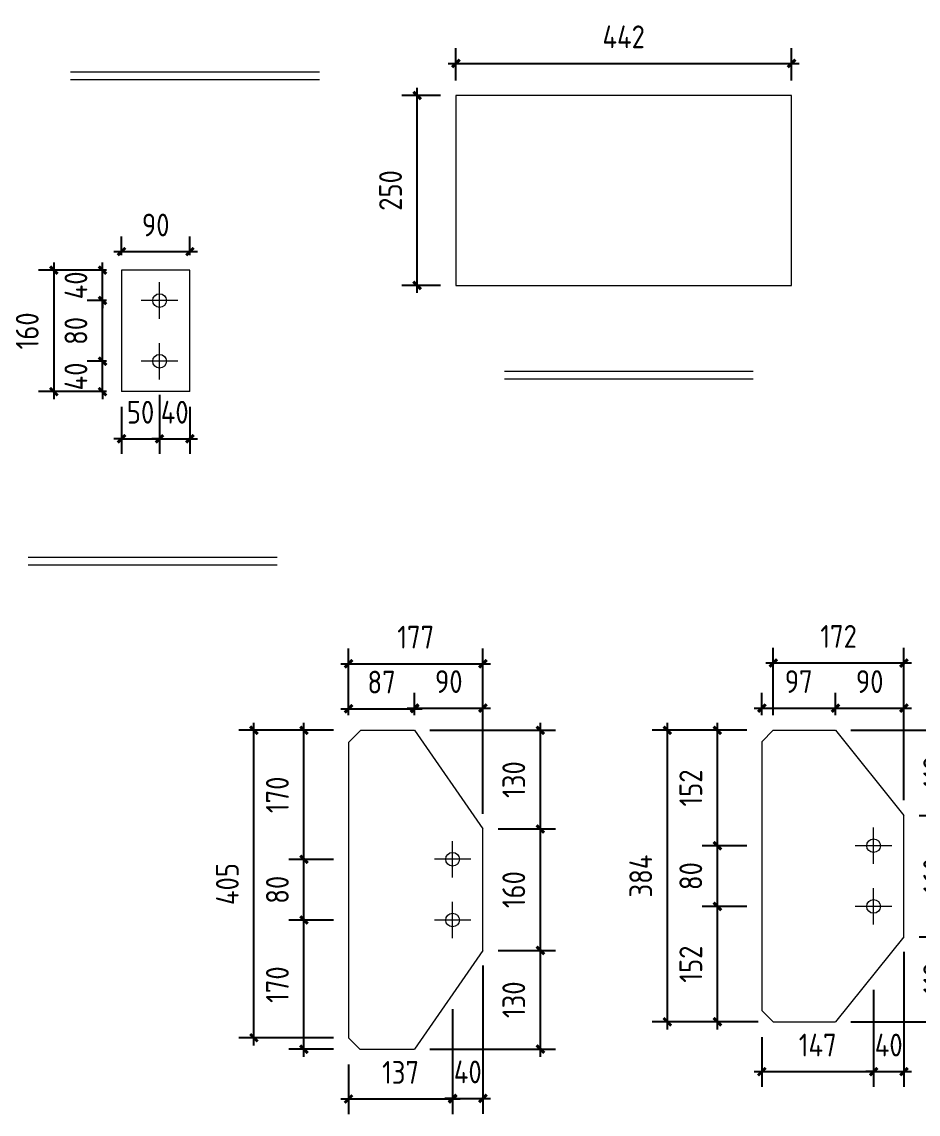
# Model space of a CAD drawing. Extents: x 485428 to 797698, y 56414 to 211814.
# Drawn here: x 669573 to 670754, y 155341 to 156780 of the extents above; entities that cross this region are included whole.
import ezdxf

# ---------------------------------------------------------------- set-up
doc = ezdxf.new("R2010")
doc.units = 0
doc.header["$LTSCALE"] = 1000
doc.header["$MEASUREMENT"] = 0
doc.styles.get("Standard").update_dxf_attribs({"font": 'gbenor.shx', "bigfont": 'gbcbig.shx'})
doc.dimstyles.get("Standard").update_dxf_attribs({"dimscale": 100, "dimtxt": 2, "dimasz": 0.4, "dimexe": 0.5, "dimexo": 1, "dimgap": 0.5, "dimtad": 1, "dimdec": 0, "dimzin": 0, "dimdsep": 46, "dimtxsty": 'Standard', "dimblk": 'ARCHTICK', "dimcen": 0.09, "dimadec": 0, "dimazin": 0, "dimtfac": 1, "dimtdec": 0, "dimtix": 1, "dimtmove": 2, "dimatfit": 3, "dimfxl": 1, "dimtolj": 1, "dimtzin": 0, "dimarcsym": 0})

# ---------------------------------------------------------------- blocks, each defined once
blk = doc.blocks.new('_ArchTick')
at = {"color": 0, "linetype": 'ByBlock', "const_width": 0.4}
blk.add_lwpolyline([(-0.5, -0.5), (0.5, 0.5)], dxfattribs=at)
blk = doc.blocks.new('*D524')
at = {"color": 3, "lineweight": -2}
for p, q in [((670093.9, 156422.7), (670093.9, 156692.7)), ((670124.9, 156682.7), (670073.9, 156682.7)), ((670124.9, 156432.7), (670073.9, 156432.7))]:
    blk.add_line(p, q, dxfattribs=at)
at = {"layer": 'Defpoints', "color": 0}
for p in [(670093.9, 156682.7), (670144.9, 156682.7), (670144.9, 156432.7)]:
    blk.add_point(p, dxfattribs=at)
at = {"color": 3, "lineweight": -2, "xscale": 10, "yscale": 10, "zscale": 10}
for p, rotation in [((670093.9, 156682.7), 90), ((670093.9, 156432.7), 270)]:
    blk.add_blockref('_ArchTick', p, dxfattribs=dict(at, rotation=rotation))
at = {"color": 0, "lineweight": 15, "insert": (670058.9, 156557.7), "char_height": 30, "attachment_point": 5, "rotation": 90}
blk.add_mtext('\\A1;250', dxfattribs=at)
blk = doc.blocks.new('*D525')
at = {"color": 3, "lineweight": -2}
for p, q in [((670144.9, 156702.7), (670144.9, 156745.1)), ((670586.9, 156702.7), (670586.9, 156745.1)), ((670134.9, 156725.1), (670596.9, 156725.1))]:
    blk.add_line(p, q, dxfattribs=at)
at = {"layer": 'Defpoints', "color": 0}
for p in [(670586.9, 156725.1), (670144.9, 156682.7), (670586.9, 156682.7)]:
    blk.add_point(p, dxfattribs=at)
at = {"color": 3, "lineweight": -2, "xscale": 10, "yscale": 10, "zscale": 10, "rotation": 180}
blk.add_blockref('_ArchTick', (670144.9, 156725.1), dxfattribs=at)
at = {"color": 3, "lineweight": -2, "xscale": 10, "yscale": 10, "zscale": 10}
blk.add_blockref('_ArchTick', (670586.9, 156725.1), dxfattribs=at)
at = {"color": 0, "lineweight": 15, "insert": (670365.9, 156760.1), "char_height": 30, "attachment_point": 5}
blk.add_mtext('\\A1;442', dxfattribs=at)
blk = doc.blocks.new('*D3129')
at = {"color": 3, "lineweight": -2}
for p, q in [((669983.6, 155596.6), (669924.9, 155596.6)), ((669944.9, 155416.6), (669944.9, 155606.6)), ((669983.6, 155426.6), (669924.9, 155426.6))]:
    blk.add_line(p, q, dxfattribs=at)
at = {"layer": 'Defpoints', "color": 0}
for p in [(669944.9, 155596.6), (670003.6, 155596.6), (670003.6, 155426.6)]:
    blk.add_point(p, dxfattribs=at)
at = {"color": 3, "lineweight": -2, "xscale": 10, "yscale": 10, "zscale": 10}
for p, rotation in [((669944.9, 155596.6), 90), ((669944.9, 155426.6), 270)]:
    blk.add_blockref('_ArchTick', p, dxfattribs=dict(at, rotation=rotation))
at = {"color": 0, "lineweight": 15, "insert": (669909.9, 155511.6), "char_height": 30, "attachment_point": 5, "rotation": 90}
blk.add_mtext('\\A1;170', dxfattribs=at)
blk = doc.blocks.new('*D3130')
at = {"color": 3, "lineweight": -2}
for p, q in [((669944.9, 155586.6), (669944.9, 155686.6)), ((669983.6, 155676.6), (669924.9, 155676.6)), ((669983.6, 155596.6), (669924.9, 155596.6))]:
    blk.add_line(p, q, dxfattribs=at)
at = {"layer": 'Defpoints', "color": 0}
for p in [(669944.9, 155676.6), (670003.6, 155676.6), (670003.6, 155596.6)]:
    blk.add_point(p, dxfattribs=at)
at = {"color": 3, "lineweight": -2, "xscale": 10, "yscale": 10, "zscale": 10}
for p, rotation in [((669944.9, 155676.6), 90), ((669944.9, 155596.6), 270)]:
    blk.add_blockref('_ArchTick', p, dxfattribs=dict(at, rotation=rotation))
at = {"color": 0, "lineweight": 15, "insert": (669909.9, 155636.6), "char_height": 30, "attachment_point": 5, "rotation": 90}
blk.add_mtext('\\A1;80', dxfattribs=at)
blk = doc.blocks.new('*D3131')
at = {"color": 3, "lineweight": -2}
for p, q in [((669944.9, 155666.6), (669944.9, 155856.6)), ((669983.6, 155846.6), (669924.9, 155846.6)), ((669983.6, 155676.6), (669924.9, 155676.6))]:
    blk.add_line(p, q, dxfattribs=at)
at = {"layer": 'Defpoints', "color": 0}
for p in [(669944.9, 155846.6), (670003.6, 155846.6), (670003.6, 155676.6)]:
    blk.add_point(p, dxfattribs=at)
at = {"color": 3, "lineweight": -2, "xscale": 10, "yscale": 10, "zscale": 10}
for p, rotation in [((669944.9, 155846.6), 90), ((669944.9, 155676.6), 270)]:
    blk.add_blockref('_ArchTick', p, dxfattribs=dict(at, rotation=rotation))
at = {"color": 0, "lineweight": 15, "insert": (669909.9, 155761.6), "char_height": 30, "attachment_point": 5, "rotation": 90}
blk.add_mtext('\\A1;170', dxfattribs=at)
blk = doc.blocks.new('*D3134')
at = {"color": 3, "lineweight": -2}
for p, q in [((670003.6, 155866.6), (670003.6, 155895.1)), ((670090.6, 155866.6), (670090.6, 155895.1)), ((669993.6, 155875.1), (670100.6, 155875.1))]:
    blk.add_line(p, q, dxfattribs=at)
at = {"layer": 'Defpoints', "color": 0}
for p in [(670090.6, 155875.1), (670003.6, 155846.6), (670090.6, 155846.6)]:
    blk.add_point(p, dxfattribs=at)
at = {"color": 3, "lineweight": -2, "xscale": 10, "yscale": 10, "zscale": 10, "rotation": 180}
blk.add_blockref('_ArchTick', (670003.6, 155875.1), dxfattribs=at)
at = {"color": 3, "lineweight": -2, "xscale": 10, "yscale": 10, "zscale": 10}
blk.add_blockref('_ArchTick', (670090.6, 155875.1), dxfattribs=at)
at = {"color": 0, "lineweight": 15, "insert": (670047.1, 155910.1), "char_height": 30, "attachment_point": 5}
blk.add_mtext('\\A1;87', dxfattribs=at)
blk = doc.blocks.new('*D3135')
at = {"color": 3, "lineweight": -2}
for p, q in [((670090.6, 155866.6), (670090.6, 155895.8)), ((670180.6, 155736.7), (670180.6, 155895.8)), ((670080.6, 155875.8), (670190.6, 155875.8))]:
    blk.add_line(p, q, dxfattribs=at)
at = {"layer": 'Defpoints', "color": 0}
for p in [(670180.6, 155875.8), (670090.6, 155846.6), (670180.6, 155716.7)]:
    blk.add_point(p, dxfattribs=at)
at = {"color": 3, "lineweight": -2, "xscale": 10, "yscale": 10, "zscale": 10, "rotation": 180}
blk.add_blockref('_ArchTick', (670090.6, 155875.8), dxfattribs=at)
at = {"color": 3, "lineweight": -2, "xscale": 10, "yscale": 10, "zscale": 10}
blk.add_blockref('_ArchTick', (670180.6, 155875.8), dxfattribs=at)
at = {"color": 0, "lineweight": 15, "insert": (670135.6, 155910.8), "char_height": 30, "attachment_point": 5}
blk.add_mtext('\\A1;90', dxfattribs=at)
blk = doc.blocks.new('*D3132')
at = {"color": 3, "lineweight": -2}
for p, q in [((670140.6, 155479.2), (670140.6, 155341)), ((670003.6, 155406.6), (670003.6, 155341)), ((669993.6, 155361), (670150.6, 155361))]:
    blk.add_line(p, q, dxfattribs=at)
at = {"layer": 'Defpoints', "color": 0}
for p in [(670140.6, 155499.2), (670003.6, 155426.6), (670140.6, 155361)]:
    blk.add_point(p, dxfattribs=at)
at = {"color": 3, "lineweight": -2, "xscale": 10, "yscale": 10, "zscale": 10, "rotation": 180}
blk.add_blockref('_ArchTick', (670003.6, 155361), dxfattribs=at)
at = {"color": 3, "lineweight": -2, "xscale": 10, "yscale": 10, "zscale": 10}
blk.add_blockref('_ArchTick', (670140.6, 155361), dxfattribs=at)
at = {"color": 0, "lineweight": 15, "insert": (670072.1, 155396), "char_height": 30, "attachment_point": 5}
blk.add_mtext('\\A1;137', dxfattribs=at)
blk = doc.blocks.new('*D3136')
at = {"color": 3, "lineweight": -2}
for p, q in [((670180.6, 155536.7), (670180.6, 155341.6)), ((670140.6, 155479.2), (670140.6, 155341.6)), ((670140.6, 155361.6), (670130.6, 155361.6)), ((670140.6, 155361.6), (670180.6, 155361.6)), ((670180.6, 155361.6), (670190.6, 155361.6))]:
    blk.add_line(p, q, dxfattribs=at)
at = {"layer": 'Defpoints', "color": 0}
for p in [(670180.6, 155556.7), (670140.6, 155499.2), (670180.6, 155361.6)]:
    blk.add_point(p, dxfattribs=at)
at = {"color": 3, "lineweight": -2, "xscale": 10, "yscale": 10, "zscale": 10}
blk.add_blockref('_ArchTick', (670140.6, 155361.6), dxfattribs=at)
at = {"color": 3, "lineweight": -2, "xscale": 10, "yscale": 10, "zscale": 10, "rotation": 180}
blk.add_blockref('_ArchTick', (670180.6, 155361.6), dxfattribs=at)
at = {"color": 0, "lineweight": 15, "insert": (670160.6, 155396.6), "char_height": 30, "attachment_point": 5}
blk.add_mtext('\\A1;40', dxfattribs=at)
blk = doc.blocks.new('*D3137')
at = {"color": 3, "lineweight": -2}
for p, q in [((670003.6, 155866.6), (670003.6, 155954.3)), ((670180.6, 155736.7), (670180.6, 155954.3)), ((669993.6, 155934.3), (670190.6, 155934.3))]:
    blk.add_line(p, q, dxfattribs=at)
at = {"layer": 'Defpoints', "color": 0}
for p in [(670180.6, 155934.3), (670003.6, 155846.6), (670180.6, 155716.7)]:
    blk.add_point(p, dxfattribs=at)
at = {"color": 3, "lineweight": -2, "xscale": 10, "yscale": 10, "zscale": 10, "rotation": 180}
blk.add_blockref('_ArchTick', (670003.6, 155934.3), dxfattribs=at)
at = {"color": 3, "lineweight": -2, "xscale": 10, "yscale": 10, "zscale": 10}
blk.add_blockref('_ArchTick', (670180.6, 155934.3), dxfattribs=at)
at = {"color": 0, "lineweight": 15, "insert": (670092.1, 155969.3), "char_height": 30, "attachment_point": 5}
blk.add_mtext('\\A1;177', dxfattribs=at)
blk = doc.blocks.new('*D3138')
at = {"color": 3, "lineweight": -2}
for p, q in [((669879, 155431.6), (669879, 155856.6)), ((669983.6, 155846.6), (669859, 155846.6)), ((669983.6, 155441.6), (669859, 155441.6))]:
    blk.add_line(p, q, dxfattribs=at)
at = {"layer": 'Defpoints', "color": 0}
for p in [(669879, 155846.6), (670003.6, 155846.6), (670003.6, 155441.6)]:
    blk.add_point(p, dxfattribs=at)
at = {"color": 3, "lineweight": -2, "xscale": 10, "yscale": 10, "zscale": 10}
for p, rotation in [((669879, 155846.6), 90), ((669879, 155441.6), 270)]:
    blk.add_blockref('_ArchTick', p, dxfattribs=dict(at, rotation=rotation))
at = {"color": 0, "lineweight": 15, "insert": (669844, 155644.1), "char_height": 30, "attachment_point": 5, "rotation": 90}
blk.add_mtext('\\A1;405', dxfattribs=at)
blk = doc.blocks.new('*D3139')
at = {"color": 3, "lineweight": -2}
for p, q in [((670200.6, 155556.7), (670276.2, 155556.7)), ((670256.2, 155416.6), (670256.2, 155566.7)), ((670110.6, 155426.6), (670276.2, 155426.6))]:
    blk.add_line(p, q, dxfattribs=at)
at = {"layer": 'Defpoints', "color": 0}
for p in [(670180.6, 155556.7), (670256.2, 155556.7), (670090.6, 155426.6)]:
    blk.add_point(p, dxfattribs=at)
at = {"color": 3, "lineweight": -2, "xscale": 10, "yscale": 10, "zscale": 10}
for p, rotation in [((670256.2, 155556.7), 90), ((670256.2, 155426.6), 270)]:
    blk.add_blockref('_ArchTick', p, dxfattribs=dict(at, rotation=rotation))
at = {"color": 0, "lineweight": 15, "insert": (670221.2, 155491.7), "char_height": 30, "attachment_point": 5, "rotation": 90}
blk.add_mtext('\\A1;130', dxfattribs=at)
blk = doc.blocks.new('*D3140')
at = {"color": 3, "lineweight": -2}
for p, q in [((670256.2, 155546.7), (670256.2, 155726.7)), ((670200.6, 155716.7), (670276.2, 155716.7)), ((670200.6, 155556.7), (670276.2, 155556.7))]:
    blk.add_line(p, q, dxfattribs=at)
at = {"layer": 'Defpoints', "color": 0}
for p in [(670180.6, 155716.7), (670256.2, 155716.7), (670180.6, 155556.7)]:
    blk.add_point(p, dxfattribs=at)
at = {"color": 3, "lineweight": -2, "xscale": 10, "yscale": 10, "zscale": 10}
for p, rotation in [((670256.2, 155716.7), 90), ((670256.2, 155556.7), 270)]:
    blk.add_blockref('_ArchTick', p, dxfattribs=dict(at, rotation=rotation))
at = {"color": 0, "lineweight": 15, "insert": (670221.2, 155636.7), "char_height": 30, "attachment_point": 5, "rotation": 90}
blk.add_mtext('\\A1;160', dxfattribs=at)
blk = doc.blocks.new('*D3133')
at = {"color": 3, "lineweight": -2}
for p, q in [((670256.2, 155706.7), (670256.2, 155856.6)), ((670110.6, 155846.6), (670276.2, 155846.6)), ((670200.6, 155716.7), (670276.2, 155716.7))]:
    blk.add_line(p, q, dxfattribs=at)
at = {"layer": 'Defpoints', "color": 0}
for p in [(670090.6, 155846.6), (670256.2, 155846.6), (670180.6, 155716.7)]:
    blk.add_point(p, dxfattribs=at)
at = {"color": 3, "lineweight": -2, "xscale": 10, "yscale": 10, "zscale": 10}
for p, rotation in [((670256.2, 155846.6), 90), ((670256.2, 155716.7), 270)]:
    blk.add_blockref('_ArchTick', p, dxfattribs=dict(at, rotation=rotation))
at = {"color": 0, "lineweight": 15, "insert": (670221.2, 155781.7), "char_height": 30, "attachment_point": 5, "rotation": 90}
blk.add_mtext('\\A1;130', dxfattribs=at)
blk = doc.blocks.new('*D3146')
at = {"color": 3, "lineweight": -2}
for p, q in [((670527.9, 155614.6), (670469.3, 155614.6)), ((670489.3, 155452.6), (670489.3, 155624.6)), ((670542.9, 155462.6), (670469.3, 155462.6))]:
    blk.add_line(p, q, dxfattribs=at)
at = {"layer": 'Defpoints', "color": 0}
for p in [(670489.3, 155614.6), (670547.9, 155614.6), (670562.9, 155462.6)]:
    blk.add_point(p, dxfattribs=at)
at = {"color": 3, "lineweight": -2, "xscale": 10, "yscale": 10, "zscale": 10}
for p, rotation in [((670489.3, 155614.6), 90), ((670489.3, 155462.6), 270)]:
    blk.add_blockref('_ArchTick', p, dxfattribs=dict(at, rotation=rotation))
at = {"color": 0, "lineweight": 15, "insert": (670454.3, 155538.6), "char_height": 30, "attachment_point": 5, "rotation": 90}
blk.add_mtext('\\A1;152', dxfattribs=at)
blk = doc.blocks.new('*D3143')
at = {"color": 3, "lineweight": -2}
for p, q in [((670489.3, 155604.6), (670489.3, 155704.6)), ((670527.9, 155694.6), (670469.3, 155694.6)), ((670527.9, 155614.6), (670469.3, 155614.6))]:
    blk.add_line(p, q, dxfattribs=at)
at = {"layer": 'Defpoints', "color": 0}
for p in [(670489.3, 155694.6), (670547.9, 155694.6), (670547.9, 155614.6)]:
    blk.add_point(p, dxfattribs=at)
at = {"color": 3, "lineweight": -2, "xscale": 10, "yscale": 10, "zscale": 10}
for p, rotation in [((670489.3, 155694.6), 90), ((670489.3, 155614.6), 270)]:
    blk.add_blockref('_ArchTick', p, dxfattribs=dict(at, rotation=rotation))
at = {"color": 0, "lineweight": 15, "insert": (670454.3, 155654.6), "char_height": 30, "attachment_point": 5, "rotation": 90}
blk.add_mtext('\\A1;80', dxfattribs=at)
blk = doc.blocks.new('*D3147')
at = {"color": 3, "lineweight": -2}
for p, q in [((670489.3, 155684.6), (670489.3, 155856.6)), ((670527.9, 155846.6), (670469.3, 155846.6)), ((670527.9, 155694.6), (670469.3, 155694.6))]:
    blk.add_line(p, q, dxfattribs=at)
at = {"layer": 'Defpoints', "color": 0}
for p in [(670489.3, 155846.6), (670547.9, 155846.6), (670547.9, 155694.6)]:
    blk.add_point(p, dxfattribs=at)
at = {"color": 3, "lineweight": -2, "xscale": 10, "yscale": 10, "zscale": 10}
for p, rotation in [((670489.3, 155846.6), 90), ((670489.3, 155694.6), 270)]:
    blk.add_blockref('_ArchTick', p, dxfattribs=dict(at, rotation=rotation))
at = {"color": 0, "lineweight": 15, "insert": (670454.3, 155770.6), "char_height": 30, "attachment_point": 5, "rotation": 90}
blk.add_mtext('\\A1;152', dxfattribs=at)
blk = doc.blocks.new('*D3148')
at = {"color": 3, "lineweight": -2}
for p, q in [((670547.9, 155866.6), (670547.9, 155895.8)), ((670644.9, 155866.6), (670644.9, 155895.8)), ((670537.9, 155875.8), (670654.9, 155875.8))]:
    blk.add_line(p, q, dxfattribs=at)
at = {"layer": 'Defpoints', "color": 0}
for p in [(670644.9, 155875.8), (670547.9, 155846.6), (670644.9, 155846.6)]:
    blk.add_point(p, dxfattribs=at)
at = {"color": 3, "lineweight": -2, "xscale": 10, "yscale": 10, "zscale": 10, "rotation": 180}
blk.add_blockref('_ArchTick', (670547.9, 155875.8), dxfattribs=at)
at = {"color": 3, "lineweight": -2, "xscale": 10, "yscale": 10, "zscale": 10}
blk.add_blockref('_ArchTick', (670644.9, 155875.8), dxfattribs=at)
at = {"color": 0, "lineweight": 15, "insert": (670596.4, 155910.8), "char_height": 30, "attachment_point": 5}
blk.add_mtext('\\A1;97', dxfattribs=at)
blk = doc.blocks.new('*D3149')
at = {"color": 3, "lineweight": -2}
for p, q in [((670644.9, 155866.6), (670644.9, 155895.8)), ((670734.9, 155754.6), (670734.9, 155895.8)), ((670634.9, 155875.8), (670744.9, 155875.8))]:
    blk.add_line(p, q, dxfattribs=at)
at = {"layer": 'Defpoints', "color": 0}
for p in [(670734.9, 155875.8), (670644.9, 155846.6), (670734.9, 155734.6)]:
    blk.add_point(p, dxfattribs=at)
at = {"color": 3, "lineweight": -2, "xscale": 10, "yscale": 10, "zscale": 10, "rotation": 180}
blk.add_blockref('_ArchTick', (670644.9, 155875.8), dxfattribs=at)
at = {"color": 3, "lineweight": -2, "xscale": 10, "yscale": 10, "zscale": 10}
blk.add_blockref('_ArchTick', (670734.9, 155875.8), dxfattribs=at)
at = {"color": 0, "lineweight": 15, "insert": (670689.9, 155910.8), "char_height": 30, "attachment_point": 5}
blk.add_mtext('\\A1;90', dxfattribs=at)
blk = doc.blocks.new('*D3144')
at = {"color": 3, "lineweight": -2}
for p, q in [((670695, 155504.8), (670695, 155377)), ((670547.9, 155442.6), (670547.9, 155377)), ((670537.9, 155397), (670705, 155397))]:
    blk.add_line(p, q, dxfattribs=at)
at = {"layer": 'Defpoints', "color": 0}
for p in [(670695, 155524.8), (670547.9, 155462.6), (670695, 155397)]:
    blk.add_point(p, dxfattribs=at)
at = {"color": 3, "lineweight": -2, "xscale": 10, "yscale": 10, "zscale": 10, "rotation": 180}
blk.add_blockref('_ArchTick', (670547.9, 155397), dxfattribs=at)
at = {"color": 3, "lineweight": -2, "xscale": 10, "yscale": 10, "zscale": 10}
blk.add_blockref('_ArchTick', (670695, 155397), dxfattribs=at)
at = {"color": 0, "lineweight": 15, "insert": (670621.4, 155432), "char_height": 30, "attachment_point": 5}
blk.add_mtext('\\A1;147', dxfattribs=at)
blk = doc.blocks.new('*D3150')
at = {"color": 3, "lineweight": -2}
for p, q in [((670734.9, 155554.6), (670734.9, 155377)), ((670695, 155504.8), (670695, 155377)), ((670695, 155397), (670685, 155397)), ((670695, 155397), (670734.9, 155397)), ((670734.9, 155397), (670744.9, 155397))]:
    blk.add_line(p, q, dxfattribs=at)
at = {"layer": 'Defpoints', "color": 0}
for p in [(670734.9, 155574.6), (670695, 155524.8), (670734.9, 155397)]:
    blk.add_point(p, dxfattribs=at)
at = {"color": 3, "lineweight": -2, "xscale": 10, "yscale": 10, "zscale": 10}
blk.add_blockref('_ArchTick', (670695, 155397), dxfattribs=at)
at = {"color": 3, "lineweight": -2, "xscale": 10, "yscale": 10, "zscale": 10, "rotation": 180}
blk.add_blockref('_ArchTick', (670734.9, 155397), dxfattribs=at)
at = {"color": 0, "lineweight": 15, "insert": (670714.9, 155432), "char_height": 30, "attachment_point": 5}
blk.add_mtext('\\A1;40', dxfattribs=at)
blk = doc.blocks.new('*D3151')
at = {"color": 3, "lineweight": -2}
for p, q in [((670562.9, 155866.6), (670562.9, 155955.3)), ((670734.9, 155754.6), (670734.9, 155955.3)), ((670552.9, 155935.3), (670744.9, 155935.3))]:
    blk.add_line(p, q, dxfattribs=at)
at = {"layer": 'Defpoints', "color": 0}
for p in [(670734.9, 155935.3), (670562.9, 155846.6), (670734.9, 155734.6)]:
    blk.add_point(p, dxfattribs=at)
at = {"color": 3, "lineweight": -2, "xscale": 10, "yscale": 10, "zscale": 10, "rotation": 180}
blk.add_blockref('_ArchTick', (670562.9, 155935.3), dxfattribs=at)
at = {"color": 3, "lineweight": -2, "xscale": 10, "yscale": 10, "zscale": 10}
blk.add_blockref('_ArchTick', (670734.9, 155935.3), dxfattribs=at)
at = {"color": 0, "lineweight": 15, "insert": (670648.9, 155970.3), "char_height": 30, "attachment_point": 5}
blk.add_mtext('\\A1;172', dxfattribs=at)
blk = doc.blocks.new('*D3152')
at = {"color": 3, "lineweight": -2}
for p, q in [((670423.4, 155452.6), (670423.4, 155856.6)), ((670527.9, 155846.6), (670403.4, 155846.6)), ((670527.9, 155462.6), (670403.4, 155462.6))]:
    blk.add_line(p, q, dxfattribs=at)
at = {"layer": 'Defpoints', "color": 0}
for p in [(670423.4, 155846.6), (670547.9, 155846.6), (670547.9, 155462.6)]:
    blk.add_point(p, dxfattribs=at)
at = {"color": 3, "lineweight": -2, "xscale": 10, "yscale": 10, "zscale": 10}
for p, rotation in [((670423.4, 155846.6), 90), ((670423.4, 155462.6), 270)]:
    blk.add_blockref('_ArchTick', p, dxfattribs=dict(at, rotation=rotation))
at = {"color": 0, "lineweight": 15, "insert": (670388.4, 155654.6), "char_height": 30, "attachment_point": 5, "rotation": 90}
blk.add_mtext('\\A1;384', dxfattribs=at)
blk = doc.blocks.new('*D3153')
at = {"color": 3, "lineweight": -2}
for p, q in [((670810.5, 155452.6), (670810.5, 155584.6)), ((670754.9, 155574.6), (670830.5, 155574.6)), ((670664.9, 155462.6), (670830.5, 155462.6))]:
    blk.add_line(p, q, dxfattribs=at)
at = {"layer": 'Defpoints', "color": 0}
for p in [(670734.9, 155574.6), (670810.5, 155574.6), (670644.9, 155462.6)]:
    blk.add_point(p, dxfattribs=at)
at = {"color": 3, "lineweight": -2, "xscale": 10, "yscale": 10, "zscale": 10}
for p, rotation in [((670810.5, 155574.6), 90), ((670810.5, 155462.6), 270)]:
    blk.add_blockref('_ArchTick', p, dxfattribs=dict(at, rotation=rotation))
at = {"color": 0, "lineweight": 15, "insert": (670775.5, 155518.6), "char_height": 30, "attachment_point": 5, "rotation": 90}
blk.add_mtext('\\A1;112', dxfattribs=at)
blk = doc.blocks.new('*D3154')
at = {"color": 3, "lineweight": -2}
for p, q in [((670810.5, 155564.6), (670810.5, 155744.6)), ((670754.9, 155734.6), (670830.5, 155734.6)), ((670754.9, 155574.6), (670830.5, 155574.6))]:
    blk.add_line(p, q, dxfattribs=at)
at = {"layer": 'Defpoints', "color": 0}
for p in [(670734.9, 155734.6), (670810.5, 155734.6), (670734.9, 155574.6)]:
    blk.add_point(p, dxfattribs=at)
at = {"color": 3, "lineweight": -2, "xscale": 10, "yscale": 10, "zscale": 10}
for p, rotation in [((670810.5, 155734.6), 90), ((670810.5, 155574.6), 270)]:
    blk.add_blockref('_ArchTick', p, dxfattribs=dict(at, rotation=rotation))
at = {"color": 0, "lineweight": 15, "insert": (670775.5, 155654.6), "char_height": 30, "attachment_point": 5, "rotation": 90}
blk.add_mtext('\\A1;160', dxfattribs=at)
blk = doc.blocks.new('*D3145')
at = {"color": 3, "lineweight": -2}
for p, q in [((670810.5, 155724.6), (670810.5, 155856.6)), ((670664.9, 155846.6), (670830.5, 155846.6)), ((670754.9, 155734.6), (670830.5, 155734.6))]:
    blk.add_line(p, q, dxfattribs=at)
at = {"layer": 'Defpoints', "color": 0}
for p in [(670644.9, 155846.6), (670810.5, 155846.6), (670734.9, 155734.6)]:
    blk.add_point(p, dxfattribs=at)
at = {"color": 3, "lineweight": -2, "xscale": 10, "yscale": 10, "zscale": 10}
for p, rotation in [((670810.5, 155846.6), 90), ((670810.5, 155734.6), 270)]:
    blk.add_blockref('_ArchTick', p, dxfattribs=dict(at, rotation=rotation))
at = {"color": 0, "lineweight": 15, "insert": (670775.5, 155790.6), "char_height": 30, "attachment_point": 5, "rotation": 90}
blk.add_mtext('\\A1;112', dxfattribs=at)
blk = doc.blocks.new('*D3170')
at = {"color": 3, "lineweight": -2}
for p, q in [((669684.7, 156332.7), (669659.6, 156332.7)), ((669679.6, 156332.7), (669679.6, 156342.7)), ((669679.6, 156292.7), (669679.6, 156332.7)), ((669684.7, 156292.7), (669659.6, 156292.7)), ((669679.6, 156292.7), (669679.6, 156282.7))]:
    blk.add_line(p, q, dxfattribs=at)
at = {"layer": 'Defpoints', "color": 0}
for p in [(669679.6, 156332.7), (669704.7, 156332.7), (669704.7, 156292.7)]:
    blk.add_point(p, dxfattribs=at)
at = {"color": 3, "lineweight": -2, "xscale": 10, "yscale": 10, "zscale": 10}
for p, rotation in [((669679.6, 156332.7), 270), ((669679.6, 156292.7), 90)]:
    blk.add_blockref('_ArchTick', p, dxfattribs=dict(at, rotation=rotation))
at = {"color": 0, "lineweight": 15, "insert": (669644.6, 156312.7), "char_height": 30, "attachment_point": 5, "rotation": 90}
blk.add_mtext('\\A1;40', dxfattribs=at)
blk = doc.blocks.new('*D3169')
at = {"color": 3, "lineweight": -2}
for p, q in [((669679.6, 156322.7), (669679.6, 156422.7)), ((669684.7, 156412.7), (669659.6, 156412.7)), ((669684.7, 156332.7), (669659.6, 156332.7))]:
    blk.add_line(p, q, dxfattribs=at)
at = {"layer": 'Defpoints', "color": 0}
for p in [(669679.6, 156412.7), (669704.7, 156412.7), (669704.7, 156332.7)]:
    blk.add_point(p, dxfattribs=at)
at = {"color": 3, "lineweight": -2, "xscale": 10, "yscale": 10, "zscale": 10}
for p, rotation in [((669679.6, 156412.7), 90), ((669679.6, 156332.7), 270)]:
    blk.add_blockref('_ArchTick', p, dxfattribs=dict(at, rotation=rotation))
at = {"color": 0, "lineweight": 15, "insert": (669644.6, 156372.7), "char_height": 30, "attachment_point": 5, "rotation": 90}
blk.add_mtext('\\A1;80', dxfattribs=at)
blk = doc.blocks.new('*D3171')
at = {"color": 3, "lineweight": -2}
for p, q in [((669679.6, 156452.7), (669679.6, 156462.7)), ((669684.7, 156452.7), (669659.6, 156452.7)), ((669679.6, 156412.7), (669679.6, 156452.7)), ((669684.7, 156412.7), (669659.6, 156412.7)), ((669679.6, 156412.7), (669679.6, 156402.7))]:
    blk.add_line(p, q, dxfattribs=at)
at = {"layer": 'Defpoints', "color": 0}
for p in [(669679.6, 156452.7), (669704.7, 156452.7), (669704.7, 156412.7)]:
    blk.add_point(p, dxfattribs=at)
at = {"color": 3, "lineweight": -2, "xscale": 10, "yscale": 10, "zscale": 10}
for p, rotation in [((669679.6, 156452.7), 270), ((669679.6, 156412.7), 90)]:
    blk.add_blockref('_ArchTick', p, dxfattribs=dict(at, rotation=rotation))
at = {"color": 0, "lineweight": 15, "insert": (669644.6, 156432.7), "char_height": 30, "attachment_point": 5, "rotation": 90}
blk.add_mtext('\\A1;40', dxfattribs=at)
blk = doc.blocks.new('*D3172')
at = {"color": 3, "lineweight": -2}
for p, q in [((669754.7, 156288.7), (669754.7, 156210.6)), ((669704.7, 156272.7), (669704.7, 156210.6)), ((669704.7, 156230.6), (669694.7, 156230.6)), ((669704.7, 156230.6), (669754.7, 156230.6)), ((669754.7, 156230.6), (669764.7, 156230.6))]:
    blk.add_line(p, q, dxfattribs=at)
at = {"layer": 'Defpoints', "color": 0}
for p in [(669754.7, 156308.7), (669704.7, 156292.7), (669754.7, 156230.6)]:
    blk.add_point(p, dxfattribs=at)
at = {"color": 3, "lineweight": -2, "xscale": 10, "yscale": 10, "zscale": 10}
blk.add_blockref('_ArchTick', (669704.7, 156230.6), dxfattribs=at)
at = {"color": 3, "lineweight": -2, "xscale": 10, "yscale": 10, "zscale": 10, "rotation": 180}
blk.add_blockref('_ArchTick', (669754.7, 156230.6), dxfattribs=at)
at = {"color": 0, "lineweight": 15, "insert": (669729.7, 156265.6), "char_height": 30, "attachment_point": 5}
blk.add_mtext('\\A1;50', dxfattribs=at)
blk = doc.blocks.new('*D3173')
at = {"color": 3, "lineweight": -2}
for p, q in [((669754.7, 156288.7), (669754.7, 156210.6)), ((669794.7, 156272.7), (669794.7, 156210.6)), ((669754.7, 156230.6), (669744.7, 156230.6)), ((669754.7, 156230.6), (669794.7, 156230.6)), ((669794.7, 156230.6), (669804.7, 156230.6))]:
    blk.add_line(p, q, dxfattribs=at)
at = {"layer": 'Defpoints', "color": 0}
for p in [(669754.7, 156308.7), (669794.7, 156292.7), (669794.7, 156230.6)]:
    blk.add_point(p, dxfattribs=at)
at = {"color": 3, "lineweight": -2, "xscale": 10, "yscale": 10, "zscale": 10}
blk.add_blockref('_ArchTick', (669754.7, 156230.6), dxfattribs=at)
at = {"color": 3, "lineweight": -2, "xscale": 10, "yscale": 10, "zscale": 10, "rotation": 180}
blk.add_blockref('_ArchTick', (669794.7, 156230.6), dxfattribs=at)
at = {"color": 0, "lineweight": 15, "insert": (669774.7, 156265.6), "char_height": 30, "attachment_point": 5}
blk.add_mtext('\\A1;40', dxfattribs=at)
blk = doc.blocks.new('*D3174')
at = {"color": 3, "lineweight": -2}
for p, q in [((669615.5, 156462.7), (669615.5, 156282.7)), ((669684.7, 156452.7), (669595.5, 156452.7)), ((669684.7, 156292.7), (669595.5, 156292.7))]:
    blk.add_line(p, q, dxfattribs=at)
at = {"layer": 'Defpoints', "color": 0}
for p in [(669704.7, 156452.7), (669615.5, 156292.7), (669704.7, 156292.7)]:
    blk.add_point(p, dxfattribs=at)
at = {"color": 3, "lineweight": -2, "xscale": 10, "yscale": 10, "zscale": 10}
for p, rotation in [((669615.5, 156452.7), 90), ((669615.5, 156292.7), 270)]:
    blk.add_blockref('_ArchTick', p, dxfattribs=dict(at, rotation=rotation))
at = {"color": 0, "lineweight": 15, "insert": (669580.5, 156372.7), "char_height": 30, "attachment_point": 5, "rotation": 90}
blk.add_mtext('\\A1;160', dxfattribs=at)
blk = doc.blocks.new('*D3175')
at = {"color": 3, "lineweight": -2}
for p, q in [((669704.7, 156472.7), (669704.7, 156497.2)), ((669794.7, 156472.7), (669794.7, 156497.2)), ((669694.7, 156477.2), (669804.7, 156477.2))]:
    blk.add_line(p, q, dxfattribs=at)
at = {"layer": 'Defpoints', "color": 0}
for p in [(669794.7, 156477.2), (669704.7, 156452.7), (669794.7, 156452.7)]:
    blk.add_point(p, dxfattribs=at)
at = {"color": 3, "lineweight": -2, "xscale": 10, "yscale": 10, "zscale": 10, "rotation": 180}
blk.add_blockref('_ArchTick', (669704.7, 156477.2), dxfattribs=at)
at = {"color": 3, "lineweight": -2, "xscale": 10, "yscale": 10, "zscale": 10}
blk.add_blockref('_ArchTick', (669794.7, 156477.2), dxfattribs=at)
at = {"color": 0, "lineweight": 15, "insert": (669749.7, 156512.2), "char_height": 30, "attachment_point": 5}
blk.add_mtext('\\A1;90', dxfattribs=at)

msp = doc.modelspace()

# ---------------------------------------------------------------- linework, layer by layer
at = {"lineweight": 15}
for p, q in [((669637.6, 156713.9), (669965.3, 156713.9)), ((669637.6, 156703.9), (669965.3, 156703.9)), ((670144.9, 156682.7), (670144.9, 156432.7)), ((670586.9, 156682.7), (670144.9, 156682.7)), ((670586.9, 156432.7), (670586.9, 156682.7)), ((669704.7, 156452.7), (669704.7, 156292.7)), ((669794.7, 156452.7), (669704.7, 156452.7)), ((669794.7, 156292.7), (669794.7, 156452.7)), ((669754.7, 156388.7), (669754.7, 156436.7)), ((670144.9, 156432.7), (670586.9, 156432.7)), ((669778.7, 156412.7), (669730.7, 156412.7)), ((669754.7, 156308.7), (669754.7, 156356.7)), ((669778.7, 156332.7), (669730.7, 156332.7)), ((670208.9, 156319.5), (670536.6, 156319.5)), ((670208.9, 156309.5), (670536.6, 156309.5)), ((669794.7, 156292.7), (669704.7, 156292.7)), ((669581.8, 156074.7), (669909.6, 156074.7)), ((669581.8, 156064.7), (669909.6, 156064.7)), ((670019.6, 155846.6), (670003.6, 155830.6)), ((670019.6, 155846.6), (670090.6, 155846.6)), ((670090.6, 155846.6), (670180.6, 155716.7)), ((670562.9, 155846.6), (670547.9, 155831.6)), ((670562.9, 155846.6), (670644.9, 155846.6)), ((670644.9, 155846.6), (670734.9, 155734.6)), ((670003.6, 155830.6), (670003.6, 155441.6)), ((670547.9, 155831.6), (670547.9, 155477.6)), ((670734.9, 155574.6), (670734.9, 155734.6)), ((670180.6, 155556.7), (670180.6, 155716.7)), ((670694.9, 155670.6), (670694.9, 155718.6)), ((670140.6, 155652.7), (670140.6, 155700.7)), ((670718.9, 155694.6), (670670.9, 155694.6)), ((670164.6, 155676.7), (670116.6, 155676.7)), ((670694.9, 155590.6), (670694.9, 155638.6)), ((670140.6, 155572.7), (670140.6, 155620.7)), ((670718.9, 155614.6), (670670.9, 155614.6)), ((670164.6, 155596.7), (670116.6, 155596.7)), ((670734.9, 155574.6), (670644.9, 155462.6)), ((670180.6, 155556.7), (670090.6, 155426.6)), ((670547.9, 155477.6), (670562.9, 155462.6)), ((670562.9, 155462.6), (670644.9, 155462.6)), ((670003.6, 155441.6), (670018.6, 155426.6)), ((670018.6, 155426.6), (670090.6, 155426.6))]:
    msp.add_line(p, q, dxfattribs=at)
for centre in [(669754.7, 156412.7), (669754.7, 156332.7), (670694.9, 155694.6), (670140.6, 155676.7), (670694.9, 155614.6), (670140.6, 155596.7)]:
    msp.add_circle(centre, 9, dxfattribs=at)

# ---------------------------------------------------------------- dimensions: what is measured, and where the dimension line sits
for p1, p2, distance, picture, middle in [((670144.9, 156682.7), (670586.9, 156682.7), 42.4, '*D525', (670365.9, 156760.1)), ((670144.9, 156432.7), (670144.9, 156682.7), 51, '*D524', (670058.9, 156557.7)), ((669704.7, 156452.7), (669794.7, 156452.7), 24.4, '*D3175', (669749.7, 156512.2)), ((669704.7, 156452.7), (669704.7, 156292.7), -89.1, '*D3174', (669580.5, 156372.7)), ((670003.6, 155441.6), (670003.6, 155846.6), 124.5, '*D3138', (669844, 155644.1)), ((670547.9, 155462.6), (670547.9, 155846.6), 124.5, '*D3152', (670388.4, 155654.6))]:
    dim = msp.add_aligned_dim(p1=p1, p2=p2, distance=distance, dimstyle='Standard', override={"dimtxt": 0.3, "dimasz": 0.1, "dimexe": 0.2, "dimexo": 0.2, "dimgap": 0.2, "dimdle": 0.1, "dimclrd": 3, "dimclre": 3}, dxfattribs=at)
    dim.commit()
    dim.dimension.update_dxf_attribs({"geometry": picture, "text_midpoint": middle})
for base, p1, p2, picture, middle in [((669679.6, 156452.7), (669704.7, 156412.7), (669704.7, 156452.7), '*D3171', (669644.6, 156432.7)), ((669679.6, 156412.7), (669704.7, 156332.7), (669704.7, 156412.7), '*D3169', (669644.6, 156372.7)), ((669679.6, 156332.7), (669704.7, 156292.7), (669704.7, 156332.7), '*D3170', (669644.6, 156312.7)), ((669944.9, 155846.6), (670003.6, 155676.6), (670003.6, 155846.6), '*D3131', (669909.9, 155761.6)), ((670256.2, 155846.6), (670180.6, 155716.7), (670090.6, 155846.6), '*D3133', (670221.2, 155781.7)), ((670489.3, 155846.6), (670547.9, 155694.6), (670547.9, 155846.6), '*D3147', (670454.3, 155770.6)), ((670810.5, 155846.6), (670734.9, 155734.6), (670644.9, 155846.6), '*D3145', (670775.5, 155790.6)), ((670810.5, 155734.6), (670734.9, 155574.6), (670734.9, 155734.6), '*D3154', (670775.5, 155654.6)), ((670256.2, 155716.7), (670180.6, 155556.7), (670180.6, 155716.7), '*D3140', (670221.2, 155636.7)), ((670489.3, 155694.6), (670547.9, 155614.6), (670547.9, 155694.6), '*D3143', (670454.3, 155654.6)), ((669944.9, 155676.6), (670003.6, 155596.6), (670003.6, 155676.6), '*D3130', (669909.9, 155636.6)), ((670489.3, 155614.6), (670562.9, 155462.6), (670547.9, 155614.6), '*D3146', (670454.3, 155538.6)), ((669944.9, 155596.6), (670003.6, 155426.6), (670003.6, 155596.6), '*D3129', (669909.9, 155511.6)), ((670810.5, 155574.6), (670644.9, 155462.6), (670734.9, 155574.6), '*D3153', (670775.5, 155518.6)), ((670256.2, 155556.7), (670090.6, 155426.6), (670180.6, 155556.7), '*D3139', (670221.2, 155491.7))]:
    dim = msp.add_linear_dim(base=base, p1=p1, p2=p2, angle=90, dimstyle='Standard', override={"dimtxt": 0.3, "dimasz": 0.1, "dimexe": 0.2, "dimexo": 0.2, "dimgap": 0.2, "dimdle": 0.1, "dimclrd": 3, "dimclre": 3}, dxfattribs=at)
    dim.commit()
    dim.dimension.update_dxf_attribs({"geometry": picture, "text_midpoint": middle})
for base, p1, p2, picture, middle in [((669754.7, 156230.6), (669704.7, 156292.7), (669754.7, 156308.7), '*D3172', (669729.7, 156265.6)), ((669794.7, 156230.6), (669754.7, 156308.7), (669794.7, 156292.7), '*D3173', (669774.7, 156265.6)), ((670180.6, 155934.3), (670003.6, 155846.6), (670180.6, 155716.7), '*D3137', (670092.1, 155969.3)), ((670734.9, 155935.3), (670562.9, 155846.6), (670734.9, 155734.6), '*D3151', (670648.9, 155970.3)), ((670090.6, 155875.1), (670003.6, 155846.6), (670090.6, 155846.6), '*D3134', (670047.1, 155910.1)), ((670180.6, 155875.8), (670090.6, 155846.6), (670180.6, 155716.7), '*D3135', (670135.6, 155910.8)), ((670644.9, 155875.8), (670547.9, 155846.6), (670644.9, 155846.6), '*D3148', (670596.4, 155910.8)), ((670734.9, 155875.8), (670644.9, 155846.6), (670734.9, 155734.6), '*D3149', (670689.9, 155910.8)), ((670734.9, 155397), (670695, 155524.8), (670734.9, 155574.6), '*D3150', (670714.9, 155432)), ((670180.6, 155361.6), (670140.6, 155499.2), (670180.6, 155556.7), '*D3136', (670160.6, 155396.6)), ((670695, 155397), (670547.9, 155462.6), (670695, 155524.8), '*D3144', (670621.4, 155432)), ((670140.6, 155361), (670003.6, 155426.6), (670140.6, 155499.2), '*D3132', (670072.1, 155396))]:
    dim = msp.add_linear_dim(base=base, p1=p1, p2=p2, dimstyle='Standard', override={"dimtxt": 0.3, "dimasz": 0.1, "dimexe": 0.2, "dimexo": 0.2, "dimgap": 0.2, "dimdle": 0.1, "dimclrd": 3, "dimclre": 3}, dxfattribs=at)
    dim.commit()
    dim.dimension.update_dxf_attribs({"geometry": picture, "text_midpoint": middle})

doc.saveas('drawing.dxf')
